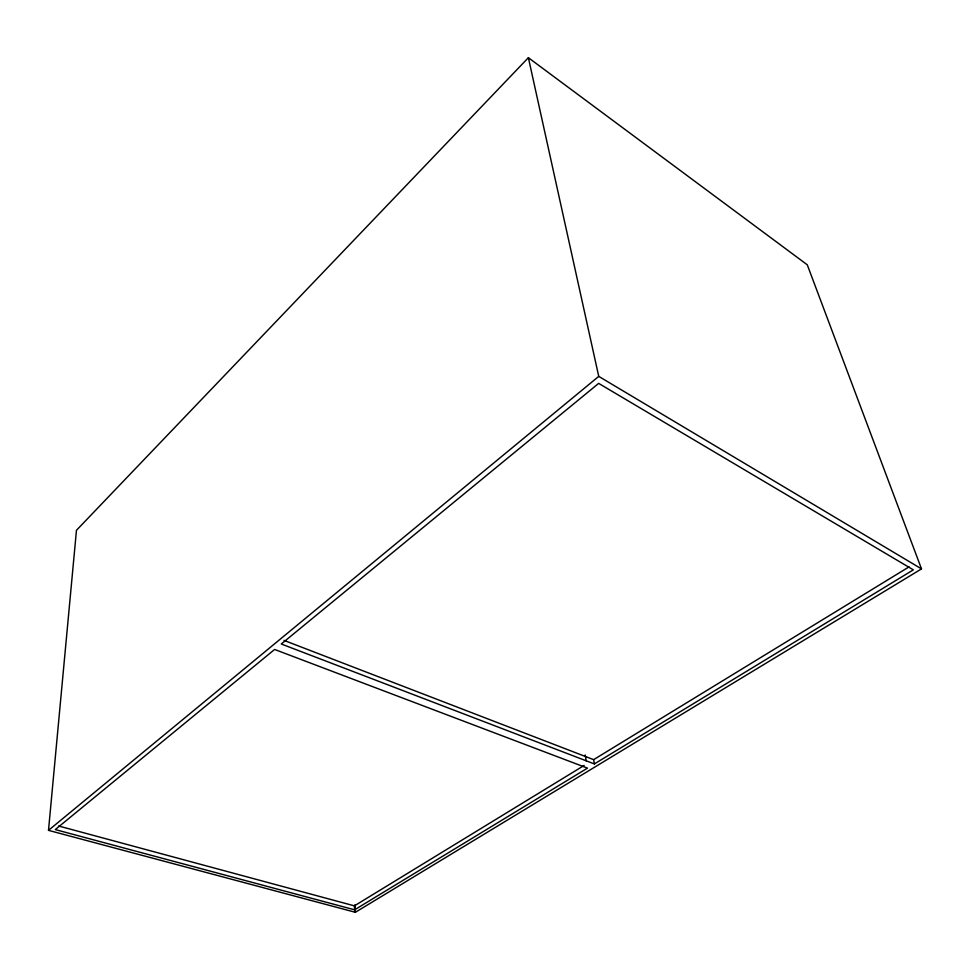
<?xml version="1.0" encoding="UTF-8"?>
<svg xmlns="http://www.w3.org/2000/svg" width="970" height="970" viewBox="0 0 970 970"><rect width="100%" height="100%" fill="white"/><g stroke="black" fill="none" stroke-linecap="round" stroke-linejoin="round"><path stroke-width="1.45" d="M48.5 830.356L76.46 530.299L528.371 57.703L807.27 264.798L921.5 568.893L355.372 912.297L48.5 830.356L598.745 376.384L528.371 57.703M58.588 825.991L354.402 905.859L584.158 765.439M284.004 640.382L593.628 759.655L909.06 566.868M354.62 909.824L587.468 768.131L274.619 649.463L55.278 829.58L354.62 909.824L354.402 905.859M594.38 763.936L913.34 569.851L598.66 383.38L281.276 643.995L594.38 763.936L593.628 759.655M598.745 376.384L921.5 568.893M585.201 754.939L586.232 760.892M354.971 904.731L355.372 912.297"/></g></svg>
